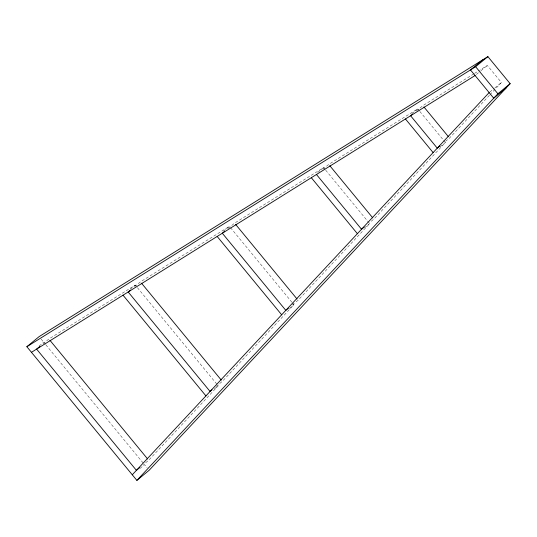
<?xml version="1.0" encoding="UTF-8"?>
<svg xmlns="http://www.w3.org/2000/svg" width="537" height="537" viewBox="0 0 537 537"><rect width="100%" height="100%" fill="white"/><g stroke="black" fill="none" stroke-linecap="round" stroke-linejoin="round"><path stroke-width="0.4" stroke-dasharray="2.69 2.01" d="M292.329 302.747L293.927 304.694L222.338 381.364L215.881 386.68M325.697 170.189L369.657 223.587L298.069 300.257L295.484 302.385M419.847 111.454L445.395 142.486L373.799 219.156L370.57 221.808M489.429 95.317L449.529 138.049L445.656 141.238M489.999 94.707L501.404 82.503L487.348 65.427L480.259 69.85M39.208 345.949L43.725 342.223M43.061 343.801L48.874 339.015L135.297 285.093L136.888 287.026M130.129 289.342L135.297 285.093M134.633 286.664L140.439 281.878L229.433 226.352L223.627 231.138M228.131 228.453L234.582 223.144L323.576 167.611L325.167 169.544M317.77 172.397L323.576 167.611M322.918 169.182L328.725 164.403L417.719 108.87L419.316 110.81M411.913 113.656L417.719 108.87M416.41 110.978L422.867 105.661L473.882 73.831M476.373 74.462L480.246 71.273M480.89 70.743L487.348 65.427M489.778 92.069L494.302 88.35M494.946 87.813L501.404 82.503M440.226 146.735L445.395 142.486M364.495 227.842L369.657 223.587M292.256 305.043L294.84 302.915M289.409 308.413L293.927 304.694M214.323 388.983L218.197 385.794L148.675 460.249L143.513 464.505M140.016 468.405L144.534 464.686L147.098 467.794M474.594 73.388L479.554 70.293M230.501 227.648L291.799 302.103M137.418 287.671L217.136 384.505M41.168 339.115L45.316 344.157M45.846 344.808L143.473 463.397"/><path stroke-width="0.81" d="M132.27 474.782L489.133 92.599M136.881 480.38L497.886 93.76L510.15 83.665L487.885 56.62L39.114 336.625L26.85 346.727L136.881 480.38L149.145 470.284L510.15 83.665M39.832 346.452L36.603 349.11L136.411 470.345L139.64 467.693M130.115 290.383L128.175 291.98L210.074 391.46L212.008 389.869M224.251 231.642L222.318 233.239L285.805 310.359L288.382 308.231M412.537 114.166L410.604 115.757L437.266 148.145L439.85 146.024M482.736 59.829L470.472 69.931L493.745 98.197L506.008 88.102M26.85 346.727L475.621 66.716L487.885 56.62M364.12 227.124L361.535 229.252L316.461 174.498M31.461 352.326L475.077 75.529M475.621 66.716L497.886 93.76M423.935 106.957L448.469 136.754M405.455 118.972L433.124 152.582M329.785 165.691L372.738 217.868M311.312 177.707L357.394 233.689M235.642 224.426L297.008 298.975M217.17 236.448L281.663 314.789M141.506 283.174L221.271 380.068M123.027 295.189L205.933 395.897M49.934 340.304L147.615 458.96"/></g></svg>
